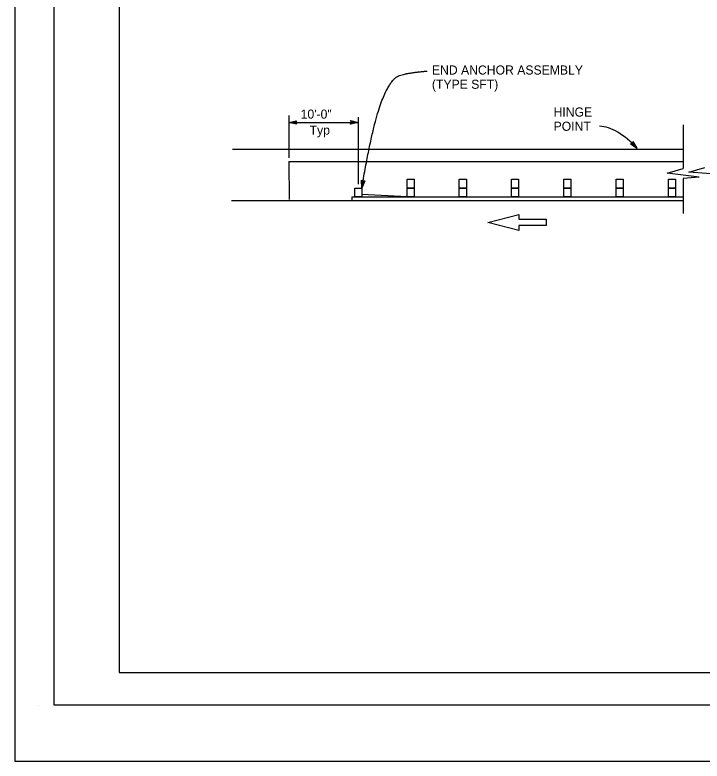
# Model space of a CAD drawing. Extents: x -893 to 867, y -474 to 712.
# Drawn here: x -893 to -366, y -474 to 99 of the extents above; entities that cross this region are included whole.
import ezdxf

# ---------------------------------------------------------------- set-up
doc = ezdxf.new("R2010")
doc.units = 0
for name, color, linetype in [('10 Sheet Format', 7, 'Continuous'), ('56 Stage 3 Anno', 7, 'Continuous'), ('57 Undefined', 7, 'Continuous'), ('60 Nongeo Data', 7, 'Continuous')]:
    doc.layers.add(name, color=color, linetype=linetype)

msp = doc.modelspace()

# ---------------------------------------------------------------- linework, layer by layer
at = {"layer": '10 Sheet Format'}
for p, q in [((-813.45, 643.96), (-813.45, -406.04)), ((-813.45, -406.04), (-438.24, -406.04)), ((-438.75, -406.04), (199.07, -406.04)), ((-875.41, -431.05), (-875.41, -431.05))]:
    msp.add_line(p, q, dxfattribs=at)
for points in [[(-893.45, -474.04), (866.55, -474.04), (866.55, 711.96), (-893.45, 711.96)], [(-863.43, 668.96), (836.57, 668.96), (836.57, -431.04), (-863.43, -431.04)], [(-863.43, 668.96), (836.57, 668.96), (836.57, -431.04), (-863.43, -431.04)]]:
    msp.add_lwpolyline(points, close=True, dxfattribs=at)
at = {"layer": '56 Stage 3 Anno'}
for p, q in [((-683.08, 21.95), (-683.08, -10.54)), ((-629.78, 20.72), (-629.78, -30.73)), ((-683.08, 16.67), (-629.78, 16.67)), ((-380.33, 14.72), (-380.33, -18.8)), ((-419.13, 0.54), (-420.65, 0.21)), ((-420.65, 0.21), (-420.65, 0.21)), ((-420.65, 0.21), (-415.56, -3.24)), ((-420.24, 0.29), (-416.51, -2.24)), ((-419.82, 0.37), (-417.45, -1.23)), ((-419.45, 0.48), (-418.4, -0.23)), ((-418.71, 2.04), (-419.13, 0.54)), ((-418.4, -0.23), (-419.04, 0.84)), ((-417.45, -1.23), (-418.94, 1.25)), ((-416.51, -2.23), (-418.81, 1.62)), ((-415.56, -3.24), (-418.71, 2.04)), ((-418.71, 2.04), (-418.71, 2.04)), ((-415.56, -3.24), (-415.56, -3.24)), ((-392.67, -22.37), (-380.33, -18.8)), ((-367.94, -25.54), (-392.67, -22.37)), ((-375.96, -21.55), (-363.62, -18.1)), ((-351.23, -23.47), (-375.96, -21.55)), ((-367.94, -25.54), (-380.33, -26.39)), ((-380.33, -26.39), (-380.33, -53.32))]:
    msp.add_line(p, q, dxfattribs=at)
for points in [[(-677.17, 15.35), (-683.08, 16.67), (-677.17, 17.98), (-677.38, 17.63), (-681.71, 16.67), (-677.38, 15.7), (-677.59, 16.05), (-680.36, 16.67), (-677.59, 17.28), (-677.8, 16.93), (-679, 16.67), (-677.8, 16.4), (-677.96, 16.67), (-677.17, 17.98), (-677.96, 16.67)], [(-635.68, 17.99), (-629.78, 16.67), (-635.68, 15.36), (-635.47, 15.71), (-631.15, 16.67), (-635.47, 17.64), (-635.27, 17.29), (-632.5, 16.67), (-635.26, 16.06), (-635.05, 16.41), (-633.86, 16.67), (-635.06, 16.94), (-634.89, 16.67), (-635.68, 15.36), (-634.89, 16.67)], [(-624.77, -28.25), (-627.05, -33.86), (-627.36, -27.82), (-627.05, -28.08), (-626.83, -32.51), (-625.15, -28.4), (-625.53, -28.55), (-626.6, -31.18), (-626.75, -28.35), (-626.44, -28.61), (-626.37, -29.84), (-625.91, -28.7), (-626.2, -28.81), (-627.36, -27.82), (-626.2, -28.81)]]:
    msp.add_lwpolyline(points, close=True, dxfattribs=at)
msp.add_ellipse((-423.55, -43.2), major_axis=(28.68, -55.17), ratio=0.477532, start_param=2.107113, end_param=2.880627, dxfattribs=at)
msp.add_open_spline([(-627.05, -33.86), (-618.92, 14.45), (-604.98, 50.48), (-591.27, 54.9), (-576.87, 56.06)], degree=2, dxfattribs=at)
at = {"layer": '60 Nongeo Data'}
for p, q in [((-726.25, -3.88), (-380.33, -3.88)), ((-683.08, -13.27), (-380.33, -13.27)), ((-683.08, -13.27), (-682.86, -42.71)), ((-592.34, -40.62), (-627.05, -38.68)), ((-727.19, -43.27), (-634.64, -43.27)), ((-634.62, -40.6), (-634.64, -43.27)), ((-634.64, -43.27), (-380.33, -43.27)), ((-634.62, -40.6), (-380.33, -40.6)), ((-530.42, -60.17), (-506.51, -54.03)), ((-506.51, -54.03), (-506.51, -57.67)), ((-506.52, -66.31), (-530.42, -60.17)), ((-485.42, -62.67), (-506.52, -62.67)), ((-506.52, -62.67), (-506.52, -66.31)), ((-506.51, -57.67), (-485.42, -57.67)), ((-485.42, -57.67), (-485.42, -60.17)), ((-485.42, -60.17), (-485.42, -62.67))]:
    msp.add_line(p, q, dxfattribs=at)
for points in [[(-592.34, -27.09), (-586.92, -27.09), (-586.92, -33.85), (-592.34, -33.85)], [(-552.2, -27.09), (-546.78, -27.09), (-546.78, -33.85), (-552.2, -33.85)], [(-512.05, -27.09), (-506.63, -27.09), (-506.63, -33.85), (-512.05, -33.85)], [(-471.91, -27.09), (-466.49, -27.09), (-466.49, -33.85), (-471.91, -33.85)], [(-431.76, -27.09), (-426.35, -27.09), (-426.35, -33.85), (-431.76, -33.85)], [(-391.62, -27.09), (-386.2, -27.09), (-386.2, -33.85), (-391.62, -33.85)], [(-632.5, -33.86), (-627.05, -33.86), (-627.05, -40.6), (-632.5, -40.6)], [(-592.34, -33.85), (-586.92, -33.85), (-586.92, -40.62), (-592.34, -40.62)], [(-552.2, -33.85), (-546.78, -33.85), (-546.78, -40.62), (-552.2, -40.62)], [(-512.05, -33.85), (-506.63, -33.85), (-506.63, -40.62), (-512.05, -40.62)], [(-471.91, -33.85), (-466.49, -33.85), (-466.49, -40.62), (-471.91, -40.62)], [(-431.76, -33.85), (-426.35, -33.85), (-426.35, -40.62), (-431.76, -40.62)], [(-391.62, -33.85), (-386.2, -33.85), (-386.2, -40.62), (-391.62, -40.62)]]:
    msp.add_lwpolyline(points, close=True, dxfattribs=at)

# ---------------------------------------------------------------- texts
at = {"layer": '57 Undefined'}
for s, p in [('END ANCHOR ASSEMBLY', (-573.24, 53.4)), ('(TYPE SFT)', (-573.24, 42.46)), ('10\'-0"', (-674.04, 19.53)), ('HINGE', (-479.82, 21.11)), ('POINT', (-479.82, 10.18)), ('Typ', (-667.16, 7.24))]:
    msp.add_text(s, height=7, dxfattribs=at).set_placement(p)

doc.saveas('drawing.dxf')
